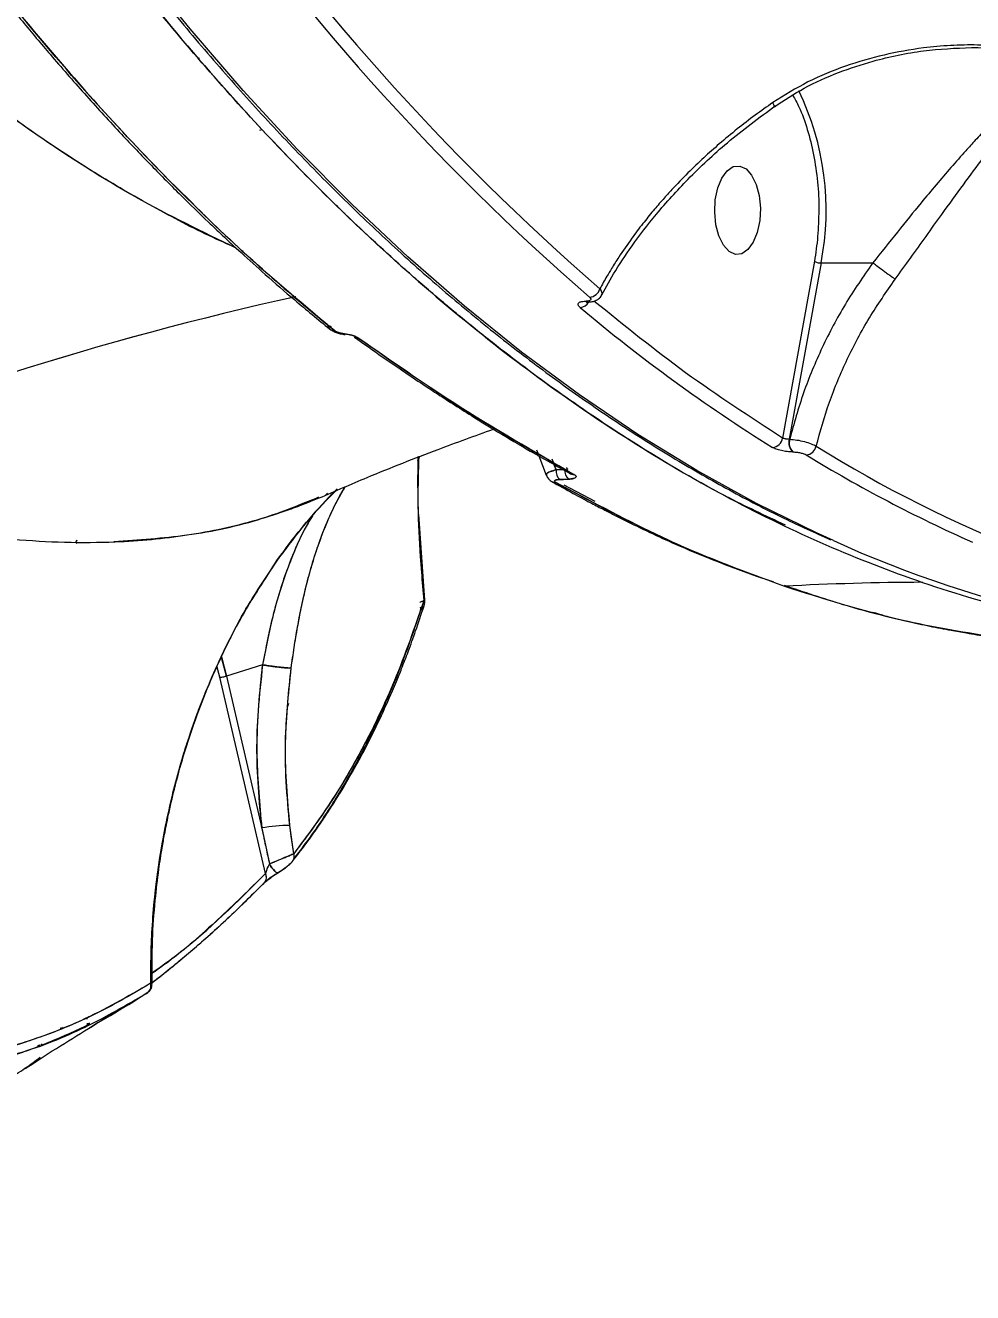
# Model space of a CAD drawing. Header units: millimetres. Extents: x -5873 to 5805, y -5301 to 4302.
# Drawn here: x 261.6 to 357.6, y 566.6 to 695.2 of the extents above; entities that cross this region are included whole.
import ezdxf

# ---------------------------------------------------------------- set-up
doc = ezdxf.new("R2010")
doc.units = ezdxf.units.MM
for name, color, linetype in [('DIKOM_ОБЪЕКТ', 7, 'Continuous'), ('DIKOM_РАЗМЕР_ЗОНА', 7, 'Continuous'), ('DIKOM_РАЗМЕР_ОБЪЕКТА', 7, 'Continuous')]:
    doc.layers.add(name, color=color, linetype=linetype)
doc.styles.add('style1', font='arial.ttf', dxfattribs={"width": 0.8})
doc.dimstyles.new('1-50', dxfattribs={"dimtxt": 300, "dimasz": 200, "dimexe": 100, "dimexo": 0, "dimgap": 100, "dimtad": 1, "dimtxsty": 'style1', "dimcen": 200, "dimclrd": 7, "dimclre": 7, "dimclrt": 7, "dimadec": 1, "dimazin": 2, "dimtfac": 1, "dimtmove": 0, "dimatfit": 2, "dimfxl": 0, "dimlwd": 25, "dimlwe": 18, "dimarcsym": 0})

# ---------------------------------------------------------------- blocks, each defined once
blk = doc.blocks.new('*D9')
at = {"layer": 'Defpoints', "color": 0, "transparency": 16777216}
for p in [(1338.11, 2802.44), (-4588.97, -1585.51), (-117.5, -1585.51)]:
    blk.add_point(p, dxfattribs=at)
at = {"layer": 'DIKOM_РАЗМЕР_ОБЪЕКТА', "color": 7, "lineweight": 18, "transparency": 16777216}
for p, q in [((1338.11, 2802.44), (-4688.97, 2802.44)), ((-117.5, -1585.51), (-4688.97, -1585.51))]:
    blk.add_line(p, q, dxfattribs=at)
at = {"layer": 'DIKOM_РАЗМЕР_ОБЪЕКТА', "color": 7, "lineweight": 25, "transparency": 16777216}
blk.add_line((-4588.97, 2602.44), (-4588.97, -1385.51), dxfattribs=at)
at = {"layer": 'DIKOM_РАЗМЕР_ОБЪЕКТА', "color": 7, "transparency": 16777216}
for points in [[(-4622.31, 2602.44), (-4555.64, 2602.44), (-4588.97, 2802.44)], [(-4622.31, -1385.51), (-4555.64, -1385.51), (-4588.97, -1585.51)]]:
    blk.add_solid(points, dxfattribs=at)
at = {"layer": 'DIKOM_РАЗМЕР_ОБЪЕКТА', "color": 7, "transparency": 16777216, "insert": (-4842.15, 460.98), "char_height": 300, "attachment_point": 5, "rotation": 90, "style": 'style1'}
blk.add_mtext('4400', dxfattribs=at)
blk = doc.blocks.new('*D10')
at = {"layer": 'Defpoints', "color": 0, "transparency": 16777216}
for p in [(4304.51, 1053.39), (-1538.59, -1332.39), (4304.51, -4224.84)]:
    blk.add_point(p, dxfattribs=at)
at = {"layer": 'DIKOM_РАЗМЕР_ОБЪЕКТА', "color": 7, "lineweight": 18, "transparency": 16777216}
for p, q in [((4304.51, 1053.39), (4304.51, -4324.84)), ((-1538.59, -1332.39), (-1538.59, -4324.84))]:
    blk.add_line(p, q, dxfattribs=at)
at = {"layer": 'DIKOM_РАЗМЕР_ОБЪЕКТА', "color": 7, "lineweight": 25, "transparency": 16777216}
blk.add_line((-1338.59, -4224.84), (4104.51, -4224.84), dxfattribs=at)
at = {"layer": 'DIKOM_РАЗМЕР_ОБЪЕКТА', "color": 7, "transparency": 16777216}
for points in [[(-1338.59, -4191.51), (-1338.59, -4258.18), (-1538.59, -4224.84)], [(4104.51, -4191.51), (4104.51, -4258.18), (4304.51, -4224.84)]]:
    blk.add_solid(points, dxfattribs=at)
at = {"layer": 'DIKOM_РАЗМЕР_ОБЪЕКТА', "color": 7, "transparency": 16777216, "insert": (1679.28, -3971.67), "char_height": 300, "attachment_point": 5, "style": 'style1'}
blk.add_mtext('5850', dxfattribs=at)
blk = doc.blocks.new('*D11')
at = {"layer": 'Defpoints', "color": 0, "transparency": 16777216}
for p in [(-510, 4302.44), (-5422.89, -3651.6), (284.83, -3651.6)]:
    blk.add_point(p, dxfattribs=at)
at = {"layer": 'DIKOM_РАЗМЕР_ЗОНА', "color": 7, "lineweight": 18, "transparency": 16777216}
for p, q in [((-510, 4302.44), (-5522.89, 4302.44)), ((284.83, -3651.6), (-5522.89, -3651.6))]:
    blk.add_line(p, q, dxfattribs=at)
at = {"layer": 'DIKOM_РАЗМЕР_ЗОНА', "color": 7, "lineweight": 25, "transparency": 16777216}
blk.add_line((-5422.89, 4102.44), (-5422.89, -3451.6), dxfattribs=at)
at = {"layer": 'DIKOM_РАЗМЕР_ЗОНА', "color": 7, "transparency": 16777216}
for points in [[(-5456.22, 4102.44), (-5389.56, 4102.44), (-5422.89, 4302.44)], [(-5456.22, -3451.6), (-5389.56, -3451.6), (-5422.89, -3651.6)]]:
    blk.add_solid(points, dxfattribs=at)
at = {"layer": 'DIKOM_РАЗМЕР_ЗОНА', "color": 7, "transparency": 16777216, "insert": (-5676.06, -474.49), "char_height": 300, "attachment_point": 5, "rotation": 90, "style": 'style1'}
blk.add_mtext('7950', dxfattribs=at)

msp = doc.modelspace()

# ---------------------------------------------------------------- linework, layer by layer
at = {"layer": 'DIKOM_ОБЪЕКТ', "color": 7, "linetype": 'Continuous', "lineweight": 15}
for p, q in [((279.196, 691.825), (279.144, 691.809)), ((285.361, 684.527), (285.601, 684.602)), ((276.7, 678.942), (278.62, 677.027)), ((293.209, 676.905), (293.215, 676.809)), ((293.941, 676.17), (293.944, 676.125)), ((283.682, 672.259), (283.459, 672.347)), ((341.593, 671.235), (338.361, 653.315)), ((342.265, 671.071), (339.04, 653.189)), ((342.265, 671.071), (347.506, 671.071)), ((347.512, 671.07), (347.506, 671.071)), ((318.367, 667.189), (318.435, 667.189)), ((318.573, 667.106), (318.641, 667.106)), ((290.982, 665.862), (292.203, 664.799)), ((292.203, 664.799), (292.592, 664.606)), ((294.916, 663.566), (294.981, 663.529)), ((339.087, 653.189), (339.04, 653.189)), ((313.406, 652.127), (313.536, 651.788)), ((339.371, 651.906), (339.418, 651.906)), ((301.377, 650.989), (301.551, 651.419)), ((313.642, 651.511), (314.396, 649.544)), ((314.953, 651.215), (315.086, 650.874)), ((315.395, 650.087), (315.17, 650.65)), ((315.175, 650.647), (315.395, 650.087)), ((315.395, 650.087), (316.29, 650.119)), ((316.657, 649.144), (315.764, 649.113)), ((316.541, 650.195), (316.554, 650.161)), ((316.181, 648.582), (319.336, 646.925)), ((292.035, 647.561), (292.205, 647.72)), ((292.076, 647.603), (292.206, 647.729)), ((302.102, 636.886), (301.473, 645.547)), ((266.685, 642.732), (266.815, 642.97)), ((266.823, 642.732), (266.738, 642.631)), ((266.809, 642.958), (266.752, 642.857)), ((286.504, 639.968), (287.063, 640.833)), ((302.001, 636.845), (302.073, 636.882)), ((281.458, 631.12), (281.974, 629.174)), ((281.974, 629.174), (281.474, 631.067)), ((281.311, 629.048), (280.997, 630.186)), ((281.311, 629.048), (281.033, 630.151)), ((285.638, 630.309), (281.974, 629.174)), ((285.642, 630.31), (285.638, 630.309)), ((285.642, 630.31), (285.638, 630.309)), ((285.935, 609.141), (281.311, 629.048)), ((281.974, 629.174), (285.553, 613.767)), ((288.226, 626.108), (288.265, 626.221)), ((288.277, 626.383), (288.238, 626.257)), ((285.553, 613.767), (286.336, 610.13)), ((288.8, 611.159), (288.402, 614.016)), ((285.639, 608.053), (285.657, 608.064)), ((272.531, 596.177), (274.094, 597.177)), ((271.129, 595.343), (272.445, 596.141)), ((272.375, 596.077), (272.531, 596.177)), ((267.801, 594.544), (267.811, 594.394)), ((267.838, 593.969), (267.809, 593.681)), ((268.043, 594.659), (268.043, 594.673)), ((265.246, 593.507), (265.144, 593.422)), ((265.155, 593.426), (265.273, 593.517)), ((265.341, 593.506), (265.407, 593.566)), ((262.826, 591.644), (262.957, 591.745)), ((262.88, 591.663), (263.06, 591.785)), ((262.887, 591.665), (263.046, 591.78)), ((263.287, 591.875), (263.136, 591.749))]:
    msp.add_line(p, q, dxfattribs=at)
at = {"layer": 'DIKOM_ОБЪЕКТ', "color": 7, "linetype": 'Continuous', "lineweight": 15, "flags": 128}
for points in [[(343.526, 642.907), (341.806, 643.686), (335.72, 646.676), (329.681, 650.008), (323.695, 653.679), (317.766, 657.686), (311.899, 662.024), (306.099, 666.692), (300.372, 671.684), (294.722, 676.997), (289.153, 682.626), (283.671, 688.567), (278.28, 694.813), (272.985, 701.361), (267.789, 708.205), (262.699, 715.338), (257.717, 722.755)], [(331.79, 678.673), (332.198, 679.68), (332.735, 680.423), (333.359, 680.842), (334.018, 680.903), (334.659, 680.601), (335.23, 679.96), (335.685, 679.034), (335.988, 677.895), (336.113, 676.637), (336.05, 675.362), (335.805, 674.173), (335.397, 673.166), (334.86, 672.423), (334.236, 672.004), (333.577, 671.944), (332.936, 672.245), (332.365, 672.886), (331.91, 673.813), (331.607, 674.951), (331.483, 676.209), (331.545, 677.484), (331.79, 678.673)], [(287.25, 609.255), (287.191, 609.217), (287.104, 609.229), (286.993, 609.291), (286.865, 609.398), (286.727, 609.545), (286.588, 609.724), (286.455, 609.922), (286.336, 610.13)], [(286.336, 610.13), (286.455, 609.922), (286.588, 609.724), (286.727, 609.545), (286.865, 609.398), (286.993, 609.291), (287.104, 609.229), (287.191, 609.217), (287.25, 609.255)]]:
    msp.add_lwpolyline(points, dxfattribs=at)
at = {"layer": 'DIKOM_ОБЪЕКТ', "color": 7, "linetype": 'Continuous', "lineweight": 15}
for centre, radius, start, end in [((480.334, 853.203), 244.731, 214.45848, 229.01887), ((479.644, 852.763), 245.274, 214.45848, 229.01883), ((315.113, 676.424), 27.675, 348.8477, 25.94544), ((318.714, 668.764), 1.166, 273.7713, 344.33964), ((362.654, 335.412), 340.3, 102.50011, 112.63631), ((362.655, 335.408), 340.304, 102.50221, 112.63627), ((317.768, 667.683), 1.122, 273.00834, 329.58907), ((318.58, 667.42), 0.314, 227.34921, 268.65996), ((318.65, 667.423), 0.317, 227.49168, 266.75305), ((429.178, 799.113), 173.115, 229.96752, 237.96312), ((292.861, 664.887), 0.664, 187.59247, 274.33264), ((292.866, 664.909), 0.686, 231.86053, 273.81308), ((295.343, 664.045), 0.629, 231.54554, 275.4051), ((295.343, 664.049), 0.634, 235.67001, 275.32428), ((337.262, 653.468), 1.109, 274.35832, 352.02401), ((340.333, 652.838), 1.34, 164.78276, 224.10125), ((340.38, 652.838), 1.34, 164.79289, 224.09112), ((340.692, 652.7), 1.1, 274.2239, 348.87089), ((410.816, 763.298), 130.561, 238.07301, 259.08493), ((317.313, 650.389), 0.854, 184.38383, 206.68449), ((317.17, 650.338), 0.708, 181.09211, 272.09394), ((415.679, 773.873), 143.391, 238.50724, 246.1244), ((316.615, 649.992), 1.224, 175.54758, 225.90903), ((317.508, 650.02), 1.222, 175.39886, 225.81989), ((317.152, 650.298), 0.67, 234.98812, 273.70044), ((315.328, 649.506), 0.703, 236.6509, 273.54152), ((315.329, 649.507), 0.704, 239.57652, 273.53377), ((392.484, 750.61), 118.308, 245.5552, 269.68452), ((353.455, 360.316), 278.367, 90.18474, 93.06858), ((301.217, 636.578), 0.839, 300.93683, 335.00472), ((301.225, 636.562), 0.826, 341.80392, 20.02166), ((301.225, 636.562), 0.825, 341.68919, 20.03139), ((281.147, 631.706), 2.663, 273.52891, 288.08533), ((288.218, 599.655), 14.362, 89.2681, 100.69754), ((287.954, 610.899), 0.885, 301.49842, 17.13622), ((285.189, 608.76), 0.838, 302.46661, 27.0592), ((285.128, 608.756), 0.894, 330.78183, 25.48475), ((273.378, 597.783), 0.935, 301.87424, 14.4105)]:
    msp.add_arc(centre, radius, start, end, dxfattribs=at)
for points, knots in [([(175.014, 1051.289), (175.028, 1047.753), (175.049, 1042.626), (175.187, 1034.863), (175.36, 1027.895), (175.651, 1019.583), (176.049, 1010.848), (176.568, 1001.7), (177.214, 992.269), (177.99, 982.631), (178.9, 972.845), (179.946, 962.954), (181.13, 952.996), (182.451, 942.999), (183.912, 932.987), (185.511, 922.981), (187.248, 912.999), (189.124, 903.057), (191.136, 893.169), (193.285, 883.348), (195.57, 873.607), (197.987, 863.956), (200.538, 854.406), (203.219, 844.968), (206.029, 835.649), (208.967, 826.46), (212.029, 817.408), (215.215, 808.503), (218.522, 799.75), (221.948, 791.158), (225.49, 782.734), (229.146, 774.485), (232.913, 766.417), (236.789, 758.537), (240.772, 750.85), (244.858, 743.362), (249.045, 736.079), (253.33, 729.007), (257.71, 722.15), (262.183, 715.512), (266.746, 709.1), (271.396, 702.917), (276.129, 696.967), (280.944, 691.255), (285.837, 685.785), (290.806, 680.56), (295.848, 675.584), (300.96, 670.86), (306.14, 666.391), (311.385, 662.182), (316.693, 658.235), (322.061, 654.554), (327.486, 651.138), (332.969, 648.003), (338.218, 645.26), (341.657, 643.702), (343.236, 642.987)], [0, 0, 0, 0, 0.0188203, 0.0272906, 0.0413382, 0.0559454, 0.0716292, 0.0880072, 0.1049248, 0.1222587, 0.1399212, 0.1578473, 0.1759879, 0.1943055, 0.2127706, 0.2313597, 0.250054, 0.2688381, 0.2876993, 0.3066269, 0.3256122, 0.3446474, 0.3637262, 0.3828431, 0.4019932, 0.4211724, 0.440377, 0.4596039, 0.4788505, 0.4981141, 0.5173929, 0.5366851, 0.5559887, 0.575303, 0.5946264, 0.6139584, 0.633298, 0.6526451, 0.671999, 0.69136, 0.7107281, 0.7301038, 0.7494874, 0.7688801, 0.7882827, 0.8076968, 0.8271239, 0.8465664, 0.8660261, 0.8855061, 0.9050094, 0.9245394, 0.9441, 0.9636955, 0.9833307, 1, 1, 1, 1]), ([(187.009, 907.701), (188.276, 901.279), (190.804, 888.462), (195.196, 869.765), (199.999, 851.549), (205.247, 833.862), (210.928, 816.695), (216.926, 800.368), (223.217, 784.856), (229.752, 770.187), (236.622, 756.133), (243.791, 742.758), (251.398, 729.818), (259.462, 717.35), (268.004, 705.413), (276.87, 694.254), (286.028, 683.925), (295.43, 674.486), (304.842, 666.14), (314.23, 658.834), (323.584, 652.505), (333.091, 647.004), (342.752, 642.339), (352.741, 638.458), (363.012, 635.437), (373.514, 633.397), (382.943, 632.339), (388.869, 632.392), (391.293, 632.413)], [0, 0, 0, 0, 0.0400953, 0.0800379, 0.1197786, 0.1594136, 0.1990368, 0.2387417, 0.2763388, 0.3141464, 0.3518219, 0.3893097, 0.426691, 0.466309, 0.5059894, 0.545827, 0.5859056, 0.625881, 0.665642, 0.7030219, 0.7403758, 0.7777824, 0.8153207, 0.8530729, 0.8931048, 0.932902, 0.9725618, 1, 1, 1, 1]), ([(338.668, 644.47), (336.652, 645.417), (331.241, 647.959), (323.685, 652.493), (315.944, 657.678), (310.977, 661.381), (307.635, 664.024), (305.907, 665.425), (304.181, 666.858), (302.456, 668.325), (300.733, 669.825), (297.508, 672.699), (292.719, 677.197), (286.342, 683.691), (279.79, 690.926), (273.373, 698.611), (267.118, 706.7), (261.302, 714.787), (257.353, 720.669), (255.228, 723.948), (254.698, 724.772), (254.167, 725.602), (253.637, 726.437), (253.106, 727.278), (252.575, 728.124), (252.044, 728.976), (251.248, 730.261), (250.054, 732.211), (248.332, 735.076), (246.213, 738.688), (243.707, 743.083), (240.832, 748.3), (237.613, 754.373), (234.076, 761.346), (230.637, 768.469), (227.348, 775.604), (224.257, 782.605), (221.863, 788.283), (220.172, 792.419), (219.205, 794.819), (218.232, 797.273), (217.252, 799.78), (216.267, 802.342), (215.277, 804.958), (214.282, 807.63), (211.849, 814.277), (208.174, 824.868), (203.553, 839.464), (199.41, 853.804), (195.714, 867.825), (192.441, 881.476), (189.539, 894.693), (187.838, 903.436), (187.009, 907.701)], [0, 0, 0, 0, 0.0293872, 0.0788433, 0.1119317, 0.1453741, 0.1541917, 0.1630337, 0.1718999, 0.1807904, 0.1897053, 0.1986444, 0.23105, 0.2650428, 0.3006227, 0.3377898, 0.3718101, 0.4070594, 0.439096, 0.442294, 0.4455011, 0.4487172, 0.4519428, 0.4551774, 0.4584212, 0.4616742, 0.4649365, 0.4730746, 0.483779, 0.4970496, 0.5130233, 0.5316045, 0.552793, 0.5765888, 0.6029919, 0.6240114, 0.6464332, 0.670257, 0.6775443, 0.684953, 0.6924837, 0.700136, 0.7079101, 0.7158059, 0.7238234, 0.7319627, 0.7752963, 0.816949, 0.856921, 0.8952121, 0.9318223, 0.9667516, 1, 1, 1, 1]), ([(282.902, 672.628), (282.244, 672.914), (279.548, 674.085), (274.896, 676.524), (268.961, 679.939), (263.101, 683.753), (257.267, 687.964), (251.965, 692.193), (247.177, 696.338), (242.881, 700.314), (238.559, 704.585), (234.303, 709.068), (230.767, 713.029), (227.935, 716.348), (225.715, 719.033), (223.477, 721.825), (221.224, 724.726), (218.957, 727.739), (216.677, 730.867), (213.971, 734.699), (210.814, 739.356), (207.187, 744.979), (203.465, 751.056), (199.772, 757.416), (196.504, 763.35), (193.64, 768.785), (191.184, 773.626), (188.524, 779.064), (186.604, 783.157), (185.309, 785.995), (184.879, 786.942), (184.445, 787.907), (184.006, 788.888), (183.563, 789.887), (183.042, 791.069), (182.365, 792.62), (181.454, 794.733), (180.308, 797.436), (178.936, 800.743), (177.411, 804.512), (175.908, 808.334), (174.215, 812.749), (172.466, 817.46), (170.493, 822.974), (168.005, 830.187), (165.063, 839.236), (161.9, 849.665), (160.001, 856.514), (159.088, 859.807)], [0, 0, 0, 0, 0.0123436, 0.0505758, 0.0884128, 0.1261288, 0.1643927, 0.2032068, 0.2319999, 0.261374, 0.2913296, 0.3218675, 0.3511858, 0.367109, 0.3833084, 0.3997839, 0.4165359, 0.4335641, 0.4508692, 0.4684509, 0.4958542, 0.5246373, 0.5548011, 0.5863464, 0.6164724, 0.6380579, 0.6608435, 0.6815727, 0.7098858, 0.7138534, 0.717881, 0.7219687, 0.7261166, 0.7303246, 0.7345928, 0.7410033, 0.7497914, 0.7609571, 0.7745009, 0.7904233, 0.8067925, 0.8204839, 0.8430357, 0.8622885, 0.8846235, 0.925919, 0.9643783, 1, 1, 1, 1]), ([(282.971, 672.564), (279.573, 674.21), (272.703, 677.537), (262.598, 683.973), (252.63, 691.482), (242.939, 700.084), (233.567, 709.696), (224.536, 720.277), (215.841, 731.819), (207.477, 744.319), (199.333, 757.978), (191.477, 772.767), (183.979, 788.636), (176.98, 805.271), (170.49, 822.679), (164.456, 840.805), (160.881, 853.461), (159.088, 859.807)], [0, 0, 0, 0, 0.064166, 0.1297611, 0.1955762, 0.2613857, 0.3267831, 0.3919662, 0.4571303, 0.5224679, 0.5881745, 0.6572388, 0.725863, 0.7942341, 0.8625695, 0.9310848, 1, 1, 1, 1]), ([(252.609, 706.633), (253.582, 705.339), (255.363, 702.971), (257.821, 699.836), (259.801, 697.372), (261.428, 695.39), (262.874, 693.659), (264.974, 691.189), (267.785, 687.98), (271.14, 684.311), (274.337, 680.956), (277.276, 677.988), (279.675, 675.653), (281.705, 673.73), (283.625, 671.95), (286.074, 669.746), (289.066, 667.142), (291.257, 665.343), (292.442, 664.37)], [0, 0, 0, 0, 0.0778214, 0.1424733, 0.1940101, 0.2330281, 0.2692139, 0.3060783, 0.3950428, 0.484354, 0.5601331, 0.6347773, 0.7028449, 0.7371199, 0.7837888, 0.843128, 0.9151773, 1, 1, 1, 1]), ([(292.912, 664.225), (290.31, 666.399), (285.113, 670.741), (277.497, 677.995), (269.591, 686.246), (261.417, 695.616), (255.885, 702.837), (253.115, 706.452)], [0, 0, 0, 0, 0.1870194, 0.3735556, 0.5598979, 0.7796493, 1, 1, 1, 1]), ([(253.115, 706.452), (255.29, 703.596), (259.555, 697.994), (266.016, 690.316), (272.567, 683.073), (279.25, 676.293), (286.074, 669.914), (290.653, 666.104), (292.912, 664.225)], [0, 0, 0, 0, 0.1733417, 0.3400089, 0.4999997, 0.6710993, 0.8377661, 1, 1, 1, 1]), ([(349.785, 669.42), (350.306, 670.138), (351.369, 671.601), (352.947, 673.811), (354.751, 676.331), (356.715, 679.038), (358.536, 681.487), (360.039, 683.467), (361.256, 685.057), (362.306, 686.436), (363.162, 687.6), (363.862, 688.627), (364.406, 689.569), (364.688, 690.343), (364.725, 690.914), (364.59, 691.489), (364.102, 692.014), (363.223, 692.428), (362.444, 692.672), (361.56, 692.863), (360.157, 693.074), (358.082, 693.207), (355.399, 693.156), (352.22, 692.863), (348.638, 692.226), (344.711, 691.086), (340.889, 689.529), (338.548, 688.064), (337.378, 687.333)], [0, 0, 0, 0, 0.0400534, 0.0817018, 0.1253592, 0.1880306, 0.2501083, 0.2913219, 0.3332904, 0.3746816, 0.4071102, 0.4370805, 0.4709418, 0.4998265, 0.5163428, 0.5313525, 0.5627195, 0.5779161, 0.5941646, 0.6090072, 0.6253521, 0.6651574, 0.7080089, 0.7505731, 0.8125542, 0.8748073, 0.9374356, 1, 1, 1, 1]), ([(337.535, 686.917), (338.53, 687.57), (340.598, 688.927), (343.99, 690.422), (348.024, 691.75), (352.554, 692.707), (355.899, 692.853), (357.52, 692.925)], [0, 0, 0, 0, 0.166898, 0.3469464, 0.520877, 0.7677429, 1, 1, 1, 1]), ([(357.537, 692.925), (358.401, 692.908), (359.593, 692.885), (361.045, 692.714), (361.959, 692.553), (362.781, 692.33), (363.447, 692.034), (363.806, 691.739), (363.979, 691.477), (364.074, 691.212), (364.075, 690.862), (363.897, 690.299), (363.44, 689.576), (362.721, 688.694), (361.896, 687.774), (360.992, 686.811), (360.035, 685.798), (359.008, 684.704), (357.976, 683.587), (356.783, 682.272), (355.465, 680.78), (353.952, 679.017), (352.152, 676.859), (350.019, 674.222), (348.35, 672.124), (347.512, 671.07)], [0, 0, 0, 0, 0.0617308, 0.0851483, 0.108515, 0.1333603, 0.1559241, 0.1788316, 0.1907634, 0.2032183, 0.2253045, 0.2504382, 0.2976367, 0.3444568, 0.3912128, 0.4380804, 0.4850862, 0.5318637, 0.5823498, 0.624951, 0.688743, 0.7507219, 0.8121843, 0.9056837, 1, 1, 1, 1]), ([(339.404, 688.074), (339.618, 687.691), (340.188, 686.672), (340.911, 684.634), (341.561, 682.069), (341.928, 679.313), (342.077, 677.39), (342.036, 676.429), (342.035, 676.403)], [0, 0, 0, 0, 0.1290352, 0.3435746, 0.5615371, 0.7794998, 0.9940389, 1, 1, 1, 1]), ([(337.378, 687.333), (336.778, 686.91), (335.549, 686.045), (333.736, 684.643), (331.999, 683.203), (330.332, 681.715), (328.721, 680.17), (327.353, 678.753), (326.193, 677.471), (325.206, 676.323), (324.141, 675.007), (322.957, 673.436), (321.909, 671.916), (321.093, 670.628), (320.451, 669.56), (320.071, 668.872), (319.837, 668.449)], [0, 0, 0, 0, 0.0795993, 0.1629915, 0.2501917, 0.3277299, 0.4111773, 0.5005403, 0.5514359, 0.6100236, 0.6763089, 0.7503082, 0.8443811, 0.9003152, 0.9386334, 1, 1, 1, 1]), ([(319.862, 667.526), (320.306, 668.34), (321.273, 670.108), (323.157, 672.953), (325.63, 676.179), (328.834, 679.708), (332.832, 683.467), (335.998, 685.806), (337.663, 687.036)], [0, 0, 0, 0, 0.1147719, 0.2496057, 0.4053349, 0.5833843, 0.7810528, 1, 1, 1, 1]), ([(337.517, 686.947), (337.525, 686.969), (337.54, 687.015), (337.433, 687.225), (337.378, 687.333)], [0, 0, 0, 0, 0.4895154, 1, 1, 1, 1]), ([(342.035, 676.403), (342.017, 675.517), (341.98, 673.758), (341.721, 672.072), (341.593, 671.235)], [0, 0, 0, 0, 0.503903, 1, 1, 1, 1]), ([(347.506, 671.071), (346.552, 669.696), (344.649, 666.95), (342.324, 662.51), (340.392, 657.917), (339.522, 654.765), (339.087, 653.189)], [0, 0, 0, 0, 0.2498605, 0.4987228, 0.7494319, 1, 1, 1, 1]), ([(341.593, 671.235), (341.631, 671.213), (341.708, 671.17), (341.888, 671.116), (342.085, 671.078), (342.205, 671.073), (342.265, 671.071)], [0, 0, 0, 0, 0.2499663, 0.5000563, 0.7499316, 1, 1, 1, 1]), ([(349.785, 669.42), (349.697, 669.48), (349.522, 669.599), (349.178, 669.842), (348.815, 670.103), (348.374, 670.424), (347.914, 670.764), (347.63, 670.98), (347.512, 671.07)], [0, 0, 0, 0, 0.1588994, 0.3167285, 0.4673545, 0.6058621, 0.8350369, 1, 1, 1, 1]), ([(319.837, 668.449), (319.928, 668.311), (320.092, 668.065), (320.011, 667.878), (319.976, 667.796)], [0, 0, 0, 0, 0.5576235, 1, 1, 1, 1]), ([(341.771, 652.488), (342.188, 653.981), (343.022, 656.969), (344.869, 661.331), (347.082, 665.533), (348.888, 668.13), (349.785, 669.42)], [0, 0, 0, 0, 0.2508613, 0.5017191, 0.7524393, 1, 1, 1, 1]), ([(317.827, 666.562), (317.75, 666.642), (317.595, 666.802), (317.631, 666.976), (317.761, 667.083), (317.917, 667.142), (318.117, 667.182), (318.284, 667.187), (318.367, 667.189)], [0, 0, 0, 0, 0.2500288, 0.499165, 0.6248349, 0.7494848, 0.8748872, 1, 1, 1, 1]), ([(318.791, 667.6), (318.841, 667.547), (318.942, 667.442), (318.919, 667.327), (318.833, 667.258), (318.731, 667.219), (318.599, 667.194), (318.49, 667.19), (318.435, 667.189)], [0, 0, 0, 0, 0.2500554, 0.4991869, 0.6248637, 0.7494608, 0.8746607, 1, 1, 1, 1]), ([(318.467, 667.109), (318.467, 667.109), (318.462, 667.103), (318.488, 667.105), (318.538, 667.106), (318.564, 667.106)], [0, 0, 0, 0, 0.0560805, 0.510575, 1, 1, 1, 1]), ([(318.632, 667.106), (318.782, 667.113), (319.081, 667.128), (319.474, 667.265), (319.795, 667.476), (319.932, 667.684), (319.997, 667.783)], [0, 0, 0, 0, 0.2618957, 0.5217424, 0.771492, 1, 1, 1, 1]), ([(338.361, 653.315), (335.071, 655.446), (328.612, 659.631), (322.326, 664.712), (319.242, 667.204)], [0, 0, 0, 0, 0.5093444, 1, 1, 1, 1]), ([(292.592, 664.606), (292.574, 664.611), (292.402, 664.658), (292.297, 664.732), (292.203, 664.799)], [0, 0, 0, 0, 0.0998619, 1, 1, 1, 1]), ([(292.442, 664.37), (292.533, 664.304), (292.721, 664.17), (293.091, 664.012), (293.527, 663.88), (293.838, 663.836), (293.999, 663.813)], [0, 0, 0, 0, 0.2276411, 0.4687683, 0.7252594, 1, 1, 1, 1]), ([(293.947, 663.884), (293.832, 663.9), (293.603, 663.932), (293.302, 664.02), (293.062, 664.12), (292.962, 664.19), (292.912, 664.225)], [0, 0, 0, 0, 0.2789828, 0.5583446, 0.7786051, 1, 1, 1, 1]), ([(292.912, 664.225), (292.969, 664.185), (293.085, 664.106), (293.346, 664.006), (293.64, 663.926), (293.845, 663.898), (293.947, 663.884)], [0, 0, 0, 0, 0.2509314, 0.5004809, 0.750384, 1, 1, 1, 1]), ([(295.402, 663.418), (295.305, 663.478), (295.11, 663.597), (294.607, 663.778), (294.197, 663.844), (293.947, 663.884)], [0, 0, 0, 0, 0.2815005, 0.5622775, 1, 1, 1, 1]), ([(293.947, 663.884), (294.088, 663.864), (294.372, 663.825), (294.78, 663.716), (295.145, 663.578), (295.317, 663.472), (295.402, 663.418)], [0, 0, 0, 0, 0.2496417, 0.4994683, 0.7495005, 1, 1, 1, 1]), ([(294.952, 663.552), (295.894, 662.882), (297.634, 661.646), (300.026, 660.009), (301.983, 658.699), (303.543, 657.676), (305.108, 656.666), (307.048, 655.438), (309.694, 653.811), (313.011, 651.841), (315.441, 650.489), (316.768, 649.75)], [0, 0, 0, 0, 0.129072, 0.2383358, 0.327825, 0.3975557, 0.4524832, 0.5428353, 0.6641768, 0.8165403, 1, 1, 1, 1]), ([(317.196, 649.63), (313.143, 651.947), (305.905, 656.084), (298.612, 661.177), (295.402, 663.418)], [0, 0, 0, 0, 0.5599642, 1, 1, 1, 1]), ([(295.402, 663.418), (299.09, 660.853), (306.383, 655.781), (313.618, 651.665), (317.196, 649.63)], [0, 0, 0, 0, 0.5056415, 1, 1, 1, 1]), ([(291.36, 647.235), (292.989, 647.937), (297.042, 649.683), (302.941, 652.015), (307.174, 653.545), (309.041, 654.221)], [0, 0, 0, 0, 0.2730563, 0.6792692, 1, 1, 1, 1]), ([(339.04, 653.189), (338.982, 653.191), (338.894, 653.194), (338.763, 653.209), (338.648, 653.227), (338.537, 653.251), (338.433, 653.282), (338.387, 653.303), (338.361, 653.315)], [0, 0, 0, 0, 0.2401581, 0.3678053, 0.5000266, 0.687727, 0.8284403, 1, 1, 1, 1]), ([(339.087, 653.189), (339.325, 653.171), (339.801, 653.135), (340.59, 652.965), (341.309, 652.74), (341.617, 652.572), (341.771, 652.488)], [0, 0, 0, 0, 0.2497949, 0.499534, 0.7495585, 1, 1, 1, 1]), ([(339.371, 651.906), (339.19, 651.912), (338.83, 651.926), (338.234, 652.032), (337.694, 652.182), (337.463, 652.302), (337.347, 652.362)], [0, 0, 0, 0, 0.2505313, 0.5002178, 0.7499939, 1, 1, 1, 1]), ([(339.418, 651.906), (339.539, 651.901), (339.78, 651.891), (340.178, 651.822), (340.54, 651.722), (340.695, 651.643), (340.773, 651.603)], [0, 0, 0, 0, 0.2508048, 0.5000914, 0.7499291, 1, 1, 1, 1]), ([(301.38, 651.426), (301.369, 650.551), (301.345, 648.67), (301.402, 645.812), (301.527, 642.786), (301.72, 639.794), (301.909, 637.805), (302.001, 636.845)], [0, 0, 0, 0, 0.1772831, 0.380852, 0.5839095, 0.7992213, 1, 1, 1, 1]), ([(301.477, 651.481), (301.427, 649.997), (301.263, 645.025), (301.696, 640.217), (302.001, 636.845)], [0, 0, 0, 0, 0.2985696, 1, 1, 1, 1]), ([(231.679, 649.498), (233.707, 648.829), (237.772, 647.49), (243.682, 645.888), (249.433, 644.594), (254.991, 643.637), (260.374, 643.007), (265.619, 642.703), (270.279, 642.734), (274.401, 643.012), (278.031, 643.459), (281.61, 644.117), (285.061, 644.979), (287.863, 645.881), (289.933, 646.654), (290.919, 647.077), (291.349, 647.26)], [0, 0, 0, 0, 0.0855032, 0.1714083, 0.2577197, 0.3431392, 0.4282854, 0.5146691, 0.6022937, 0.6672963, 0.7336101, 0.8012367, 0.8701781, 0.936366, 0.9723138, 1, 1, 1, 1]), ([(315.395, 650.087), (315.172, 650.027), (314.722, 649.905), (314.399, 649.704), (314.418, 649.595), (314.425, 649.553)], [0, 0, 0, 0, 0.3723846, 0.7526291, 1, 1, 1, 1]), ([(314.415, 649.537), (314.44, 649.478), (314.49, 649.356), (314.62, 649.182), (314.784, 649.019), (314.918, 648.934), (314.984, 648.893)], [0, 0, 0, 0, 0.2409255, 0.4995784, 0.7529477, 1, 1, 1, 1]), ([(314.47, 649.704), (314.473, 649.712), (314.493, 649.78), (314.797, 649.925), (315.195, 650.033), (315.395, 650.087)], [0, 0, 0, 0, 0.0599534, 0.5291178, 1, 1, 1, 1]), ([(315.372, 648.804), (315.316, 648.845), (315.204, 648.928), (315.28, 649.029), (315.48, 649.093), (315.669, 649.106), (315.764, 649.113)], [0, 0, 0, 0, 0.2802691, 0.5593717, 0.7793364, 1, 1, 1, 1]), ([(315.764, 649.113), (315.657, 649.105), (315.496, 649.093), (315.351, 649.051), (315.276, 649.012), (315.24, 648.965), (315.243, 648.896), (315.32, 648.84), (315.372, 648.804)], [0, 0, 0, 0, 0.2500626, 0.3758121, 0.5003818, 0.6251712, 0.7505868, 1, 1, 1, 1]), ([(316.29, 650.119), (316.123, 650.113), (315.825, 650.103), (315.526, 650.092), (315.395, 650.087)], [0, 0, 0, 0, 0.5600289, 1, 1, 1, 1]), ([(315.764, 649.113), (315.93, 649.119), (316.228, 649.13), (316.526, 649.14), (316.657, 649.144)], [0, 0, 0, 0, 0.560012, 1, 1, 1, 1]), ([(316.541, 650.195), (316.545, 650.189), (316.555, 650.173), (316.556, 650.161), (316.557, 650.154)], [0, 0, 0, 0, 0.3732478, 1, 1, 1, 1]), ([(316.657, 649.144), (316.839, 649.159), (317.205, 649.188), (317.436, 649.322), (317.427, 649.478), (317.273, 649.579), (317.196, 649.63)], [0, 0, 0, 0, 0.2794444, 0.5585899, 0.7789012, 1, 1, 1, 1]), ([(317.196, 649.63), (317.281, 649.572), (317.411, 649.485), (317.431, 649.377), (317.387, 649.304), (317.283, 649.241), (317.121, 649.192), (316.912, 649.158), (316.742, 649.149), (316.657, 649.144)], [0, 0, 0, 0, 0.249171, 0.3746263, 0.4991479, 0.623942, 0.7491381, 0.8738245, 1, 1, 1, 1]), ([(293.208, 648.152), (292.924, 647.871), (291.675, 646.635), (289.549, 644.205), (287.88, 641.956), (287.045, 640.83)], [0, 0, 0, 0, 0.1277951, 0.563534, 1, 1, 1, 1]), ([(293.161, 648.125), (292.9, 647.859), (291.677, 646.614), (289.558, 644.224), (287.885, 641.964), (287.045, 640.83)], [0, 0, 0, 0, 0.1192006, 0.5582498, 1, 1, 1, 1]), ([(287.048, 640.853), (288.106, 642.278), (290.006, 644.837), (292.207, 647.094), (293.183, 648.095)], [0, 0, 0, 0, 0.5569171, 1, 1, 1, 1]), ([(288.537, 629.999), (288.635, 630.694), (288.834, 632.102), (289.175, 634.141), (289.556, 636.119), (290.015, 638.164), (290.579, 640.292), (291.271, 642.467), (292.168, 644.807), (293.089, 646.826), (293.781, 647.967), (294.026, 648.371)], [0, 0, 0, 0, 0.0896331, 0.1813703, 0.2697302, 0.3610316, 0.4752521, 0.5949908, 0.7210296, 0.901294, 1, 1, 1, 1]), ([(288.537, 629.999), (288.738, 631.381), (289.141, 634.135), (289.937, 637.954), (290.885, 641.387), (291.988, 644.403), (293.043, 646.734), (293.755, 647.921), (294.024, 648.37)], [0, 0, 0, 0, 0.1784153, 0.3557192, 0.5339952, 0.7120426, 0.8910748, 1, 1, 1, 1]), ([(314.942, 648.918), (315.669, 648.509), (316.967, 647.78), (318.685, 646.857), (320.023, 646.157), (321.143, 645.584), (322.209, 645.049), (324.651, 643.852), (328.959, 641.836), (332.942, 640.351), (335.18, 639.518)], [0, 0, 0, 0, 0.1091004, 0.1947441, 0.2569977, 0.3087265, 0.3616695, 0.4157354, 0.6717069, 1, 1, 1, 1]), ([(337.436, 638.727), (336.873, 638.909), (332.868, 640.201), (325.483, 643.398), (318.745, 647), (315.372, 648.804)], [0, 0, 0, 0, 0.0754865, 0.5370513, 1, 1, 1, 1]), ([(315.372, 648.804), (319.213, 646.732), (326.866, 642.606), (334.668, 639.72), (338.554, 638.283)], [0, 0, 0, 0, 0.5019867, 1, 1, 1, 1]), ([(270.562, 642.839), (273.056, 642.999), (278.336, 643.339), (285.262, 644.863), (289.458, 646.574), (291.34, 647.341)], [0, 0, 0, 0, 0.3304936, 0.6996708, 1, 1, 1, 1]), ([(290.699, 645.423), (290.403, 644.936), (289.615, 643.643), (288.498, 641.068), (287.346, 637.822), (286.377, 634.217), (285.887, 631.608), (285.642, 630.31)], [0, 0, 0, 0, 0.13269, 0.3524781, 0.5711794, 0.7864969, 1, 1, 1, 1]), ([(290.615, 645.327), (290.363, 644.898), (289.784, 643.913), (288.967, 642.136), (288.143, 640.099), (287.455, 638.069), (286.892, 636.114), (286.267, 633.635), (285.893, 631.647), (285.642, 630.31)], [0, 0, 0, 0, 0.1153421, 0.2651431, 0.412218, 0.5572986, 0.6699746, 0.7779216, 1, 1, 1, 1]), ([(287.045, 640.83), (286.32, 639.756), (284.864, 637.6), (282.924, 634.185), (281.333, 630.998), (280.03, 628.032), (278.991, 625.387), (278.04, 622.662), (277.178, 619.854), (276.392, 616.875), (275.72, 613.824), (275.121, 610.461), (274.689, 607.163), (274.413, 603.887), (274.273, 600.942), (274.28, 598.988), (274.284, 598.015)], [0, 0, 0, 0, 0.0827909, 0.1662665, 0.2510238, 0.3113877, 0.3751217, 0.4350117, 0.4993086, 0.5675081, 0.6382004, 0.7069039, 0.7964915, 0.8633407, 0.9319626, 1, 1, 1, 1]), ([(287.045, 640.83), (285.843, 639.002), (283.444, 635.351), (280.565, 629.464), (278.208, 623.411), (276.38, 617.133), (275.105, 610.748), (274.344, 604.308), (274.304, 600.113), (274.284, 598.015)], [0, 0, 0, 0, 0.1397264, 0.2790016, 0.419542, 0.5603519, 0.7076731, 0.853784, 1, 1, 1, 1]), ([(287.045, 640.83), (287.058, 640.829), (287.073, 640.828), (287.03, 640.866), (287.024, 640.872)], [0, 0, 0, 0, 0.852937, 1, 1, 1, 1]), ([(338.554, 638.283), (342.458, 637.054), (350.298, 634.585), (358.217, 633.382), (362.192, 632.778)], [0, 0, 0, 0, 0.4980134, 1, 1, 1, 1]), ([(362.192, 632.778), (359.23, 633.221), (353.315, 634.108), (345.432, 636.015), (340.538, 637.684), (338.56, 638.359)], [0, 0, 0, 0, 0.3741076, 0.7471514, 1, 1, 1, 1]), ([(274.443, 597.918), (274.433, 599.414), (274.414, 602.238), (274.7, 606.145), (275.061, 609.266), (275.402, 611.498), (275.724, 613.322), (276.12, 615.307), (276.735, 617.964), (277.671, 621.368), (278.9, 625.062), (280.41, 628.907), (282.213, 632.745), (283.595, 635.472), (284.483, 636.841), (284.519, 636.897)], [0, 0, 0, 0, 0.1157681, 0.2185196, 0.2972692, 0.3520313, 0.3870791, 0.4347567, 0.5016444, 0.5874252, 0.6922475, 0.7831533, 0.8840247, 0.9952452, 1, 1, 1, 1]), ([(288.718, 610.448), (289.226, 611.105), (290.138, 612.282), (291.295, 613.92), (292.173, 615.225), (292.886, 616.332), (294.2, 618.449), (295.774, 621.242), (297.496, 624.717), (298.527, 627.014), (299.254, 628.741), (299.789, 630.061), (300.446, 631.766), (301.212, 633.874), (301.729, 635.45), (302.009, 636.302)], [0, 0, 0, 0, 0.091772, 0.164624, 0.2186121, 0.2618979, 0.3060714, 0.4843977, 0.5980829, 0.7029543, 0.7372239, 0.7838896, 0.8432215, 0.9152454, 1, 1, 1, 1]), ([(302.001, 636.845), (301.155, 634.387), (299.464, 629.469), (296.354, 622.802), (292.86, 616.608), (290.155, 612.978), (288.8, 611.159)], [0, 0, 0, 0, 0.2491956, 0.4986299, 0.7487448, 1, 1, 1, 1]), ([(302.001, 636.845), (301.044, 634.088), (299.133, 628.58), (295.806, 621.75), (292.376, 615.921), (289.992, 612.747), (288.8, 611.159)], [0, 0, 0, 0, 0.2801997, 0.5599177, 0.7797676, 1, 1, 1, 1]), ([(301.584, 636.649), (301.692, 636.701), (301.87, 636.787), (301.945, 636.822), (301.974, 636.836)], [0, 0, 0, 0, 0.6065032, 1, 1, 1, 1]), ([(301.977, 636.837), (301.974, 636.836), (301.971, 636.835), (301.943, 636.822), (301.935, 636.818)], [0, 0, 0, 0, 0.708587, 1, 1, 1, 1]), ([(302.069, 636.88), (302.072, 636.881), (302.091, 636.89), (302.042, 636.865), (302.001, 636.845)], [0, 0, 0, 0, 0.145792, 1, 1, 1, 1]), ([(302.009, 636.302), (302.037, 636.412), (302.093, 636.626), (302.083, 636.8), (302.078, 636.884)], [0, 0, 0, 0, 0.5119836, 1, 1, 1, 1]), ([(301.648, 635.858), (301.248, 634.652), (300.497, 632.39), (299.335, 629.358), (298.322, 626.932), (297.47, 625.037), (296.918, 623.874), (296.583, 623.189), (296.432, 622.883), (296.289, 622.597), (296.155, 622.331), (296.03, 622.084), (295.145, 620.359), (293.485, 617.393), (291.093, 613.666), (289.479, 611.55), (288.776, 610.627)], [0, 0, 0, 0, 0.1235635, 0.2317915, 0.3246847, 0.390864, 0.4462231, 0.458934, 0.4709024, 0.4821283, 0.4926125, 0.5023541, 0.511354, 0.6979218, 0.8683694, 1, 1, 1, 1]), ([(301.619, 636.113), (301.619, 636.113), (301.665, 636.104), (301.683, 636.017), (301.66, 635.911), (301.648, 635.858)], [0, 0, 0, 0, 0.0021833, 0.5021401, 1, 1, 1, 1]), ([(301.648, 635.858), (301.691, 635.985), (301.733, 636.113), (301.619, 636.113), (301.619, 636.113)], [0, 0, 0, 0, 0.9989561, 1, 1, 1, 1]), ([(347.509, 635.672), (348.268, 635.436), (349.42, 635.078), (350.973, 634.738), (352.143, 634.478), (353.279, 634.242), (354.376, 634.024), (355.609, 633.792), (357.199, 633.511), (359.343, 633.166), (360.969, 632.95), (361.88, 632.829)], [0, 0, 0, 0, 0.1596752, 0.242036, 0.3243982, 0.4043341, 0.4790824, 0.5534112, 0.6615709, 0.8103904, 1, 1, 1, 1]), ([(285.638, 630.309), (285.465, 628.772), (285.117, 625.694), (284.977, 620.15), (285.334, 616.187), (285.553, 613.767)], [0, 0, 0, 0, 0.2798268, 0.5603167, 1, 1, 1, 1]), ([(285.553, 613.767), (285.302, 616.526), (284.8, 622.038), (285.359, 627.554), (285.638, 630.309)], [0, 0, 0, 0, 0.5004604, 1, 1, 1, 1]), ([(288.537, 629.999), (288.484, 629.995), (288.378, 629.988), (288.03, 630.008), (287.586, 630.048), (287.099, 630.102), (286.637, 630.161), (286.141, 630.23), (285.83, 630.279), (285.642, 630.31)], [0, 0, 0, 0, 0.1523919, 0.3085181, 0.4606268, 0.6017328, 0.7272986, 0.8353635, 1, 1, 1, 1]), ([(285.642, 630.31), (285.817, 630.281), (286.111, 630.234), (286.586, 630.167), (287.044, 630.107), (287.539, 630.051), (288.001, 630.009), (288.37, 629.988), (288.481, 629.995), (288.537, 629.999)], [0, 0, 0, 0, 0.1539385, 0.2585592, 0.382568, 0.5245003, 0.6799204, 0.8413434, 1, 1, 1, 1]), ([(288.402, 614.016), (288.258, 615.497), (287.97, 618.469), (287.894, 623.823), (288.293, 627.659), (288.537, 629.999)], [0, 0, 0, 0, 0.2793083, 0.5604666, 1, 1, 1, 1]), ([(288.402, 614.016), (288.17, 616.669), (287.706, 621.993), (288.259, 627.324), (288.537, 629.999)], [0, 0, 0, 0, 0.4983302, 1, 1, 1, 1]), ([(281.311, 629.048), (281.349, 629.049), (281.424, 629.051), (281.601, 629.08), (281.796, 629.122), (281.915, 629.157), (281.974, 629.174)], [0, 0, 0, 0, 0.2500376, 0.4999793, 0.750006, 1, 1, 1, 1]), ([(285.553, 613.767), (285.696, 613.088), (285.952, 611.874), (286.219, 610.664), (286.336, 610.13)], [0, 0, 0, 0, 0.5594292, 1, 1, 1, 1]), ([(288.8, 611.159), (288.708, 611.752), (288.562, 612.701), (288.446, 613.656), (288.402, 614.016)], [0, 0, 0, 0, 0.6241912, 1, 1, 1, 1]), ([(286.336, 610.13), (286.453, 610.179), (286.7, 610.281), (287.214, 610.494), (287.758, 610.72), (288.183, 610.895), (288.548, 611.051), (288.694, 611.114), (288.8, 611.159)], [0, 0, 0, 0, 0.1190247, 0.2506322, 0.4998883, 0.6571775, 0.7500834, 1, 1, 1, 1]), ([(288.8, 611.159), (288.675, 611.105), (288.429, 610.999), (287.736, 610.711), (287.007, 610.408), (286.561, 610.224), (286.336, 610.13)], [0, 0, 0, 0, 0.2808138, 0.5564672, 0.7755176, 1, 1, 1, 1]), ([(285.8, 608.198), (285.848, 608.242), (285.995, 608.378), (286.365, 608.659), (286.819, 608.982), (287.106, 609.164), (287.25, 609.255)], [0, 0, 0, 0, 0.159777, 0.4865395, 0.7436777, 1, 1, 1, 1]), ([(287.25, 609.255), (287.086, 609.151), (286.758, 608.942), (286.293, 608.605), (285.959, 608.347), (285.838, 608.234), (285.803, 608.202)], [0, 0, 0, 0, 0.2939901, 0.5884541, 0.8827538, 1, 1, 1, 1]), ([(285.909, 608.32), (285.988, 608.395), (286.139, 608.539), (286.48, 608.791), (286.829, 609.016), (287.068, 609.151), (287.182, 609.216)], [0, 0, 0, 0, 0.2880838, 0.5497408, 0.7855549, 1, 1, 1, 1]), ([(286.336, 610.13), (286.285, 610.047), (286.182, 609.881), (286.071, 609.62), (285.982, 609.368), (285.951, 609.217), (285.935, 609.141)], [0, 0, 0, 0, 0.249459, 0.4997325, 0.7497551, 1, 1, 1, 1]), ([(286.336, 610.13), (286.284, 610.046), (286.173, 609.865), (286.024, 609.515), (285.969, 609.283), (285.935, 609.141)], [0, 0, 0, 0, 0.2558263, 0.5433657, 1, 1, 1, 1]), ([(287.182, 609.216), (287.257, 609.265), (287.408, 609.362), (287.718, 609.573), (288.087, 609.843), (288.457, 610.142), (288.581, 610.274), (288.644, 610.341)], [0, 0, 0, 0, 0.1252646, 0.2501387, 0.4978145, 0.7462928, 1, 1, 1, 1]), ([(288.417, 610.144), (288.367, 610.091), (288.268, 609.985), (287.976, 609.75), (287.683, 609.538), (287.434, 609.371), (287.311, 609.294), (287.25, 609.255)], [0, 0, 0, 0, 0.2500196, 0.4994531, 0.7491862, 0.8760455, 1, 1, 1, 1]), ([(287.25, 609.255), (287.39, 609.345), (287.671, 609.526), (288.021, 609.787), (288.227, 609.951), (288.278, 610.003), (288.281, 610.007)], [0, 0, 0, 0, 0.3509134, 0.7025802, 0.9800093, 1, 1, 1, 1]), ([(285.935, 609.141), (284.327, 607.567), (281.114, 604.42), (277.233, 600.994), (274.888, 599.337), (274.288, 598.913)], [0, 0, 0, 0, 0.4268641, 0.8533876, 1, 1, 1, 1]), ([(274.288, 598.981), (275.251, 599.665), (279.331, 602.564), (283.075, 606.292), (285.935, 609.141)], [0, 0, 0, 0, 0.2359313, 1, 1, 1, 1]), ([(274.314, 598), (274.35, 598.027), (274.718, 598.307), (275.36, 598.812), (276.39, 599.632), (277.629, 600.648), (279.242, 602.017), (281.189, 603.747), (283.46, 605.861), (285.054, 607.462), (285.909, 608.32)], [0, 0, 0, 0, 0.0088289, 0.0915793, 0.1608869, 0.2678593, 0.4052212, 0.5729943, 0.7712248, 1, 1, 1, 1]), ([(285.639, 608.053), (284.453, 606.871), (282.138, 604.562), (278.568, 601.398), (276.036, 599.26), (274.646, 598.225), (274.483, 598.104)], [0, 0, 0, 0, 0.3291638, 0.6426123, 0.9581774, 1, 1, 1, 1]), ([(274.284, 598.015), (271.966, 596.681), (267.332, 594.014), (259.589, 591.265), (251.322, 589.354), (245.315, 588.937), (242.302, 588.728)], [0, 0, 0, 0, 0.2493188, 0.4986068, 0.7485831, 1, 1, 1, 1]), ([(274.284, 598.015), (272.556, 596.998), (269.106, 594.966), (263.499, 592.61), (257.23, 590.669), (250.23, 589.248), (244.947, 588.902), (242.302, 588.728)], [0, 0, 0, 0, 0.1870162, 0.3735511, 0.5598931, 0.7796465, 1, 1, 1, 1]), ([(274.105, 597.17), (274.123, 597.183), (274.18, 597.227), (274.237, 597.302), (274.309, 597.411), (274.366, 597.536), (274.418, 597.697), (274.419, 597.806), (274.42, 597.875)], [0, 0, 0, 0, 0.0882745, 0.286129, 0.4480072, 0.5915216, 0.739277, 1, 1, 1, 1]), ([(274.415, 597.932), (274.417, 597.938), (274.431, 597.985), (274.352, 598.001), (274.284, 598.015)], [0, 0, 0, 0, 0.1266516, 1, 1, 1, 1]), ([(274.416, 597.936), (274.422, 597.934), (274.432, 597.931), (274.425, 597.922), (274.422, 597.919)], [0, 0, 0, 0, 0.5792259, 1, 1, 1, 1]), ([(258.971, 590.417), (259.629, 590.589), (262.673, 591.383), (267.723, 593.453), (271.82, 595.809), (273.872, 596.989)], [0, 0, 0, 0, 0.1210801, 0.5599421, 1, 1, 1, 1]), ([(261.589, 589.387), (261.814, 589.535), (264.228, 591.13), (267.879, 593.396), (271.283, 595.406), (272.522, 596.138)], [0, 0, 0, 0, 0.0611268, 0.6581882, 1, 1, 1, 1]), ([(272.443, 596.144), (271.778, 595.746), (270.323, 594.874), (268.874, 593.982), (268.087, 593.497)], [0, 0, 0, 0, 0.456639, 1, 1, 1, 1]), ([(268.123, 593.858), (266.773, 593.242), (263.847, 591.906), (260.766, 590.783), (258.996, 590.355), (258.979, 590.351)], [0, 0, 0, 0, 0.4590664, 0.9948252, 1, 1, 1, 1]), ([(267.851, 593.917), (267.854, 593.906), (267.862, 593.877), (267.894, 593.864), (267.94, 593.879), (267.984, 593.911), (268.034, 593.959), (268.067, 593.999), (268.084, 594.021)], [0, 0, 0, 0, 0.1636189, 0.4178745, 0.5547535, 0.6899005, 0.8351814, 1, 1, 1, 1]), ([(267.856, 593.898), (267.865, 593.886), (267.881, 593.864), (267.929, 593.872), (267.982, 593.909), (268.033, 593.959), (268.067, 593.999), (268.084, 594.021)], [0, 0, 0, 0, 0.2596428, 0.5001209, 0.6537689, 0.8172275, 1, 1, 1, 1]), ([(260.677, 588.822), (261.251, 589.208), (262.076, 589.761), (262.838, 590.355), (263.07, 590.536)], [0, 0, 0, 0, 0.6966745, 1, 1, 1, 1])]:
    msp.add_open_spline(points, degree=3, knots=knots, dxfattribs=at)

# ---------------------------------------------------------------- dimensions: what is measured, and where the dimension line sits
at = {"layer": 'DIKOM_РАЗМЕР_ЗОНА'}
dim = msp.add_linear_dim(base=(-5422.889, -3651.603), p1=(-510.005, 4302.437), p2=(284.83, -3651.603), angle=90, text='7950', dimstyle='1-50', dxfattribs=at)
dim.commit()
dim.dimension.update_dxf_attribs({"geometry": '*D11', "text_midpoint": (-5422.889, -474.491), "dimtype": 160})
at = {"layer": 'DIKOM_РАЗМЕР_ОБЪЕКТА'}
dim = msp.add_linear_dim(base=(-4588.973, -1585.515), p1=(1338.114, 2802.437), p2=(-117.504, -1585.515), angle=90, text='4400', dimstyle='1-50', dxfattribs=at)
dim.commit()
dim.dimension.update_dxf_attribs({"geometry": '*D9', "text_midpoint": (-4588.973, 460.978), "dimtype": 160})
dim = msp.add_linear_dim(base=(4304.512, -4224.842), p1=(-1538.592, -1332.389), p2=(4304.512, 1053.391), text='5850', dimstyle='1-50', dxfattribs=at)
dim.commit()
dim.dimension.update_dxf_attribs({"geometry": '*D10', "text_midpoint": (1679.282, -4224.842), "dimtype": 160})

doc.saveas('drawing.dxf')
